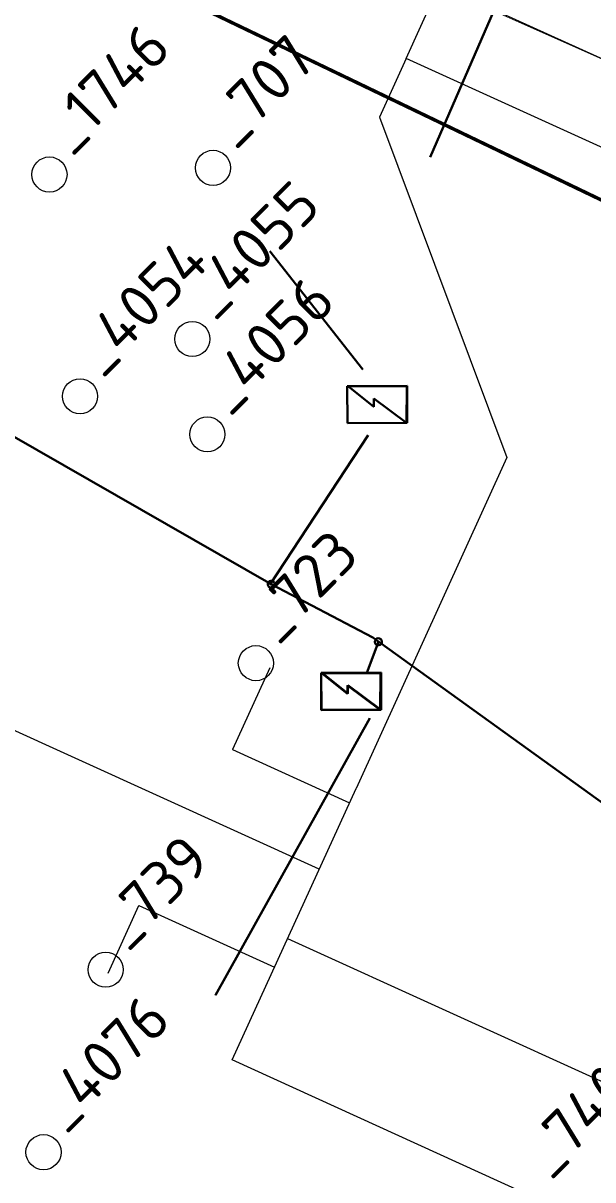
# Model space of a CAD drawing. Header units: millimetres. Extents: x 519 to 9564855, y -810 to 5021775.
# Drawn here: x 9526039.5 to 9526201.8, y 5001547.5 to 5001877.3 of the extents above; entities that cross this region are included whole.
import ezdxf

# ---------------------------------------------------------------- set-up
doc = ezdxf.new("R2010")
doc.units = ezdxf.units.MM
doc.header["$LTSCALE"] = 2
doc.header["$MEASUREMENT"] = 0
doc.layers.add('OLD WELLS(dr.bfr2000)', color=24, linetype='Continuous')
doc.layers.add('ТХ_выкидные линии', color=24, linetype='Continuous')
for name, color, linetype, lineweight in [('WELLS(drilled after 2000y)', 6, 'Continuous', 40), ('Новый водовод', 5, 'g_122_vpr', 30), ('Электро', 1, 'Continuous', 30), ('Электроснаб', 1, 'Continuous', 18), ('Электроснабжене', 1, 'Continuous', 18)]:
    doc.layers.add(name, color=color, linetype=linetype, lineweight=lineweight)
doc.styles.add('92051501$0$STANDARD', font='simplex.shx')
doc.styles.add('Elect', font='isocpeur.ttf')
doc.styles.add('Line_GUGK', font='')
doc.styles.get('Line_GUGK').set_extended_font_data('Bm431', italic=True)
doc.linetypes.add('g_122_vpr', pattern='A,2,-2,3,-0.6,["Впр",Line_GUGK,S=2,R=0,X=0,Y=-1],-6.4,3,-2,8,-2,8,-2,6', length=45)
doc.linetypes.add('WTR_LINE', pattern='A,0.5,-0.2,["W",92051501$0$STANDARD,S=0.1,R=0,X=-0.1,Y=-0.05],-0.05', length=0.75)

msp = doc.modelspace()

# ---------------------------------------------------------------- linework, layer by layer
at = {"layer": 'OLD WELLS(dr.bfr2000)', "lineweight": 0}
for centre in [(9526093.6, 5001836), (9526047, 5001834.1), (9526087.7, 5001787.2), (9526055.7, 5001770.9), (9526092, 5001760), (9526105.8, 5001694.8), (9526063, 5001607.4), (9526045.3, 5001555.4)]:
    msp.add_circle(centre, 5, dxfattribs=at)
at = {"layer": 'WELLS(drilled after 2000y)', "linetype": 'ByBlock', "lineweight": 0, "ltscale": 200, "const_width": 0.2}
for points in [[(9526174.88605, 5001924.90838), (9526140.98072, 5001850.41327), (9526177.29965, 5001753.41868), (9526099.06163, 5001581.72971), (9526187.59267, 5001541.38645)], [(9526157.93339, 5001887.66082), (9526207.96267, 5001865.41845)], [(9526148.60874, 5001867.17318), (9526329.36398, 5001784.90514), (9526339.82267, 5001807.88445)], [(9526123.81187, 5001636.04273), (9525994.74326, 5001694.78638), (9525996.39219, 5001742.67798)], [(9526132.50191, 5001655.00074), (9526099.14854, 5001670.18103), (9526109.7512, 5001693.47664)], [(9526111.08897, 5001608.12303), (9526072.45533, 5001625.70655), (9526063.69167, 5001606.45145)], [(9526114.8567, 5001616.32038), (9526238.08309, 5001560.23574), (9526252.52667, 5001591.97045)]]:
    msp.add_lwpolyline(points, dxfattribs=at)
at = {"layer": 'Новый водовод', "color": 5, "linetype": 'WTR_LINE', "lineweight": 0, "ltscale": 40, "const_width": 1}
msp.add_lwpolyline([(9526354.87, 5000946.83), (9526398.70239, 5001044.0014), (9526527.39, 5001266.46), (9526675.38, 5001544.16), (9526584.45, 5001589.4), (9526573.39, 5001637.82), (9526242.02757, 5001808.6634), (9525706.03, 5002066.24)], dxfattribs=at)
at = {"layer": 'ТХ_выкидные линии', "lineweight": 0, "ltscale": 25}
for p, q in [((9526148.60874, 5001867.17318), (9526174.88605, 5001924.90838)), ((9526207.96267, 5001865.41845), (9526158.13235, 5001888.09798)), ((9526148.60874, 5001867.17318), (9526140.98072, 5001850.41327)), ((9526329.36398, 5001784.90514), (9526148.60874, 5001867.17318)), ((9526140.98072, 5001850.41327), (9526177.29965, 5001753.41868)), ((9526177.29965, 5001753.41868), (9526134.37119, 5001659.0984)), ((9526123.83294, 5001636.03314), (9525994.74326, 5001694.78638)), ((9526109.7512, 5001693.47664), (9526099.17058, 5001670.22944)), ((9526099.17058, 5001670.22944), (9526132.49951, 5001655.00184)), ((9526099.07445, 5001581.72387), (9526134.37119, 5001659.0984)), ((9526063.69167, 5001606.45145), (9526072.45533, 5001625.70655)), ((9526072.45533, 5001625.70655), (9526111.11237, 5001608.11238)), ((9526114.8567, 5001616.32038), (9526238.08309, 5001560.23574)), ((9526187.59267, 5001541.38645), (9526099.07445, 5001581.72387))]:
    msp.add_line(p, q, dxfattribs=at)
at = {"layer": 'Электро', "ltscale": 0.0025}
for p, q in [((9526241.07622, 5002036.2798, 0), (9526155.43657, 5001839.08298, 0)), ((9526109.74437, 5001812.22667, 0), (9526136.30385, 5001778.48851, 0)), ((9526109.76685, 5001717.09918, 0), (9526137.80974, 5001759.81923, 0)), ((9526140.71687, 5001700.90708, 0), (9526137.463, 5001692.02625, 0)), ((9526094.3397, 5001600.13556, 0), (9526138.27916, 5001679.09839, 0))]:
    msp.add_line(p, q, dxfattribs=at)
at = {"layer": 'Электро'}
for p, q in [((9526131.8176, 5001773.78879), (9526148.86603, 5001773.89312)), ((9526131.8823, 5001763.21644), (9526131.8176, 5001773.78879)), ((9526148.76878, 5001773.79467), (9526132.17318, 5001773.69311)), ((9526132.17318, 5001773.69311), (9526139.38496, 5001767.86588)), ((9526148.69509, 5001763.35221), (9526148.76878, 5001773.79467)), ((9526148.86603, 5001773.89312), (9526148.93073, 5001763.32077)), ((9526139.38496, 5001767.86588), (9526139.37042, 5001770.24111)), ((9526139.37042, 5001770.24111), (9526148.69509, 5001763.35221)), ((9526148.93073, 5001763.32077), (9526131.8823, 5001763.21644)), ((9526124.36235, 5001691.93786, 0), (9526141.41078, 5001692.04219, 0)), ((9526124.41277, 5001692.04424, 0), (9526141.46121, 5001692.14857, 0)), ((9526124.47748, 5001681.47188, 0), (9526124.41277, 5001692.04424, 0)), ((9526141.36395, 5001692.05012, 0), (9526124.76835, 5001691.94856, 0)), ((9526141.29026, 5001681.60766, 0), (9526141.36395, 5001692.05012, 0)), ((9526141.41078, 5001692.04219, 0), (9526141.47548, 5001681.46984, 0)), ((9526141.46121, 5001692.14857, 0), (9526141.52591, 5001681.57622, 0)), ((9526124.42705, 5001681.3655, 0), (9526124.36235, 5001691.93786, 0)), ((9526141.31353, 5001691.94374, 0), (9526124.71793, 5001691.84218, 0)), ((9526124.71793, 5001691.84218, 0), (9526131.92971, 5001686.01494, 0)), ((9526124.76835, 5001691.94856, 0), (9526131.98013, 5001686.12132, 0)), ((9526141.23984, 5001681.50128, 0), (9526141.31353, 5001691.94374, 0)), ((9526131.92971, 5001686.01494, 0), (9526131.91517, 5001688.39018, 0)), ((9526131.91517, 5001688.39018, 0), (9526141.23984, 5001681.50128, 0)), ((9526131.98013, 5001686.12132, 0), (9526131.9656, 5001688.49656, 0)), ((9526131.9656, 5001688.49656, 0), (9526141.29026, 5001681.60766, 0)), ((9526141.47548, 5001681.46984, 0), (9526124.42705, 5001681.3655, 0)), ((9526141.52591, 5001681.57622, 0), (9526124.47748, 5001681.47188, 0))]:
    msp.add_line(p, q, dxfattribs=at)
at = {"layer": 'Электро', "ltscale": 0.5}
for p, q in [((9526110.16621, 5001717.31252, 0), (9526036.29416, 5001759.73273, 0)), ((9526139.08657, 5001702.08165, 0), (9526110.16621, 5001717.31252, 0)), ((9526226.26638, 5001639.27121, 0), (9526139.08657, 5001702.08165, 0))]:
    msp.add_line(p, q, dxfattribs=at)
at = {"layer": 'Электро', "ltscale": 25}
for centre, start, end in [((9526110.16566, 5001717.31271, 0), 162, 342), ((9526110.16566, 5001717.31271, 0), 342, 162), ((9526140.71632, 5001700.90726, 0), 162, 342), ((9526140.71632, 5001700.90726, 0), 342, 162)]:
    msp.add_arc(centre, 1, start, end, dxfattribs=at)
at = {"layer": 'Электроснаб', "color": 1, "linetype": 'ByBlock', "lineweight": 0, "ltscale": 0.0025}
for p, q in [((9526241.07622, 5002036.2798, 0), (9526155.43657, 5001839.08298, 0)), ((9526109.74437, 5001812.22667, 0), (9526136.30385, 5001778.48851, 0)), ((9526109.76685, 5001717.09918, 0), (9526137.80974, 5001759.81923, 0)), ((9526140.71687, 5001700.90708, 0), (9526137.463, 5001692.02625, 0)), ((9526094.3397, 5001600.13556, 0), (9526138.27916, 5001679.09839, 0))]:
    msp.add_line(p, q, dxfattribs=at)
at = {"layer": 'Электроснаб', "color": 1, "linetype": 'ByBlock', "lineweight": 0}
for p, q in [((9526131.8176, 5001773.78879), (9526148.86603, 5001773.89312)), ((9526131.8823, 5001763.21644), (9526131.8176, 5001773.78879)), ((9526148.76878, 5001773.79467), (9526132.17318, 5001773.69311)), ((9526132.17318, 5001773.69311), (9526139.38496, 5001767.86588)), ((9526148.69509, 5001763.35221), (9526148.76878, 5001773.79467)), ((9526148.86603, 5001773.89312), (9526148.93073, 5001763.32077)), ((9526139.38496, 5001767.86588), (9526139.37042, 5001770.24111)), ((9526139.37042, 5001770.24111), (9526148.69509, 5001763.35221)), ((9526148.93073, 5001763.32077), (9526131.8823, 5001763.21644)), ((9526124.36235, 5001691.93786, 0), (9526141.41078, 5001692.04219, 0)), ((9526124.41277, 5001692.04424, 0), (9526141.46121, 5001692.14857, 0)), ((9526124.47748, 5001681.47188, 0), (9526124.41277, 5001692.04424, 0)), ((9526141.36395, 5001692.05012, 0), (9526124.76835, 5001691.94856, 0)), ((9526141.29026, 5001681.60766, 0), (9526141.36395, 5001692.05012, 0)), ((9526141.41078, 5001692.04219, 0), (9526141.47548, 5001681.46984, 0)), ((9526141.46121, 5001692.14857, 0), (9526141.52591, 5001681.57622, 0)), ((9526124.42705, 5001681.3655, 0), (9526124.36235, 5001691.93786, 0)), ((9526141.31353, 5001691.94374, 0), (9526124.71793, 5001691.84218, 0)), ((9526124.71793, 5001691.84218, 0), (9526131.92971, 5001686.01494, 0)), ((9526124.76835, 5001691.94856, 0), (9526131.98013, 5001686.12132, 0)), ((9526141.23984, 5001681.50128, 0), (9526141.31353, 5001691.94374, 0)), ((9526131.92971, 5001686.01494, 0), (9526131.91517, 5001688.39018, 0)), ((9526131.91517, 5001688.39018, 0), (9526141.23984, 5001681.50128, 0)), ((9526131.98013, 5001686.12132, 0), (9526131.9656, 5001688.49656, 0)), ((9526131.9656, 5001688.49656, 0), (9526141.29026, 5001681.60766, 0)), ((9526141.47548, 5001681.46984, 0), (9526124.42705, 5001681.3655, 0)), ((9526141.52591, 5001681.57622, 0), (9526124.47748, 5001681.47188, 0))]:
    msp.add_line(p, q, dxfattribs=at)
at = {"layer": 'Электроснаб', "color": 1, "linetype": 'ByBlock', "lineweight": 0, "ltscale": 0.5}
for p, q in [((9526110.16621, 5001717.31252, 0), (9526036.29416, 5001759.73273, 0)), ((9526139.08657, 5001702.08165, 0), (9526110.16621, 5001717.31252, 0)), ((9526226.26638, 5001639.27121, 0), (9526139.08657, 5001702.08165, 0))]:
    msp.add_line(p, q, dxfattribs=at)
at = {"layer": 'Электроснаб', "color": 1, "linetype": 'ByBlock', "lineweight": 0, "ltscale": 25}
for centre, start, end in [((9526110.16566, 5001717.31271, 0), 162, 342), ((9526110.16566, 5001717.31271, 0), 342, 162), ((9526140.71632, 5001700.90726, 0), 162, 342), ((9526140.71632, 5001700.90726, 0), 342, 162)]:
    msp.add_arc(centre, 1, start, end, dxfattribs=at)
at = {"layer": 'Электроснабжене', "color": 1, "linetype": 'ByBlock', "lineweight": 0, "ltscale": 0.0025}
for p, q in [((9526241.07622, 5002036.2798, 0), (9526155.43657, 5001839.08298, 0)), ((9526109.74437, 5001812.22667, 0), (9526136.30385, 5001778.48851, 0)), ((9526109.76685, 5001717.09918, 0), (9526137.80974, 5001759.81923, 0)), ((9526140.71687, 5001700.90708, 0), (9526137.463, 5001692.02625, 0)), ((9526094.3397, 5001600.13556, 0), (9526138.27916, 5001679.09839, 0))]:
    msp.add_line(p, q, dxfattribs=at)
at = {"layer": 'Электроснабжене', "color": 1, "linetype": 'ByBlock', "lineweight": 0}
for p, q in [((9526131.8176, 5001773.78879), (9526148.86603, 5001773.89312)), ((9526131.8823, 5001763.21644), (9526131.8176, 5001773.78879)), ((9526148.76878, 5001773.79467), (9526132.17318, 5001773.69311)), ((9526132.17318, 5001773.69311), (9526139.38496, 5001767.86588)), ((9526148.69509, 5001763.35221), (9526148.76878, 5001773.79467)), ((9526148.86603, 5001773.89312), (9526148.93073, 5001763.32077)), ((9526139.38496, 5001767.86588), (9526139.37042, 5001770.24111)), ((9526139.37042, 5001770.24111), (9526148.69509, 5001763.35221)), ((9526148.93073, 5001763.32077), (9526131.8823, 5001763.21644)), ((9526124.36235, 5001691.93786, 0), (9526141.41078, 5001692.04219, 0)), ((9526124.41277, 5001692.04424, 0), (9526141.46121, 5001692.14857, 0)), ((9526124.47748, 5001681.47188, 0), (9526124.41277, 5001692.04424, 0)), ((9526141.36395, 5001692.05012, 0), (9526124.76835, 5001691.94856, 0)), ((9526141.29026, 5001681.60766, 0), (9526141.36395, 5001692.05012, 0)), ((9526141.41078, 5001692.04219, 0), (9526141.47548, 5001681.46984, 0)), ((9526141.46121, 5001692.14857, 0), (9526141.52591, 5001681.57622, 0)), ((9526124.42705, 5001681.3655, 0), (9526124.36235, 5001691.93786, 0)), ((9526141.31353, 5001691.94374, 0), (9526124.71793, 5001691.84218, 0)), ((9526124.71793, 5001691.84218, 0), (9526131.92971, 5001686.01494, 0)), ((9526124.76835, 5001691.94856, 0), (9526131.98013, 5001686.12132, 0)), ((9526141.23984, 5001681.50128, 0), (9526141.31353, 5001691.94374, 0)), ((9526131.92971, 5001686.01494, 0), (9526131.91517, 5001688.39018, 0)), ((9526131.91517, 5001688.39018, 0), (9526141.23984, 5001681.50128, 0)), ((9526131.98013, 5001686.12132, 0), (9526131.9656, 5001688.49656, 0)), ((9526131.9656, 5001688.49656, 0), (9526141.29026, 5001681.60766, 0)), ((9526141.47548, 5001681.46984, 0), (9526124.42705, 5001681.3655, 0)), ((9526141.52591, 5001681.57622, 0), (9526124.47748, 5001681.47188, 0))]:
    msp.add_line(p, q, dxfattribs=at)
at = {"layer": 'Электроснабжене', "color": 1, "linetype": 'ByBlock', "lineweight": 0, "ltscale": 0.5}
for p, q in [((9526110.16621, 5001717.31252, 0), (9526036.29416, 5001759.73273, 0)), ((9526139.08657, 5001702.08165, 0), (9526110.16621, 5001717.31252, 0)), ((9526226.26638, 5001639.27121, 0), (9526139.08657, 5001702.08165, 0))]:
    msp.add_line(p, q, dxfattribs=at)
at = {"layer": 'Электроснабжене', "color": 1, "linetype": 'ByBlock', "lineweight": 0, "ltscale": 25}
for centre, start, end in [((9526110.16566, 5001717.31271, 0), 162, 342), ((9526110.16566, 5001717.31271, 0), 342, 162), ((9526140.71632, 5001700.90726, 0), 162, 342), ((9526140.71632, 5001700.90726, 0), 342, 162)]:
    msp.add_arc(centre, 1, start, end, dxfattribs=at)

# ---------------------------------------------------------------- texts
at = {"layer": 'OLD WELLS(dr.bfr2000)', "lineweight": 0, "style": 'Elect'}
for s, p in [(' _1746', (9526047, 5001834.1)), (' _707', (9526093.6, 5001836)), (' _4055', (9526087.7, 5001787.2)), (' _4054', (9526055.7, 5001770.9)), (' _4056', (9526092, 5001760)), (' _723', (9526105.8, 5001694.8)), (' _739', (9526063, 5001607.4)), (' _4076', (9526045.3, 5001555.4)), (' _740', (9526183.5, 5001542.3))]:
    msp.add_text(s, height=12.5, rotation=44.9999999, dxfattribs=at).set_placement(p)

doc.saveas('drawing.dxf')
